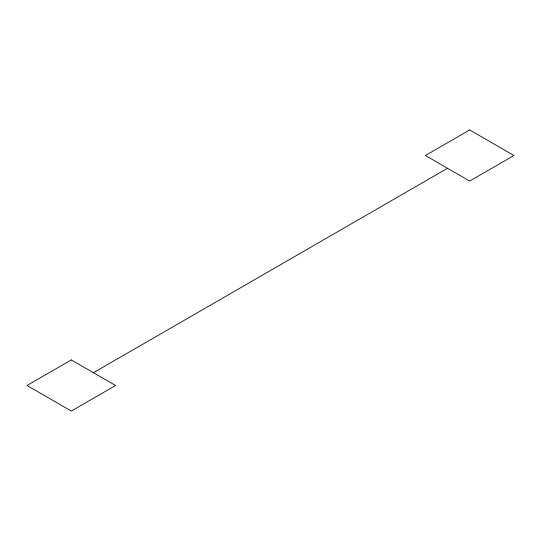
<?xml version="1.0" encoding="UTF-8"?>
<svg xmlns="http://www.w3.org/2000/svg" width="541" height="541" viewBox="0 0 541 541"><rect width="100%" height="100%" fill="white"/><g stroke="black" fill="none" stroke-linecap="round" stroke-linejoin="round"><path stroke-width="0.81" d="M93.444 372.722L447.556 168.278M71.311 359.941L27.05 385.496L71.311 411.052L115.578 385.496L71.311 359.941M469.689 129.948L425.422 155.504L469.689 181.059L513.95 155.504L469.689 129.948"/></g></svg>
